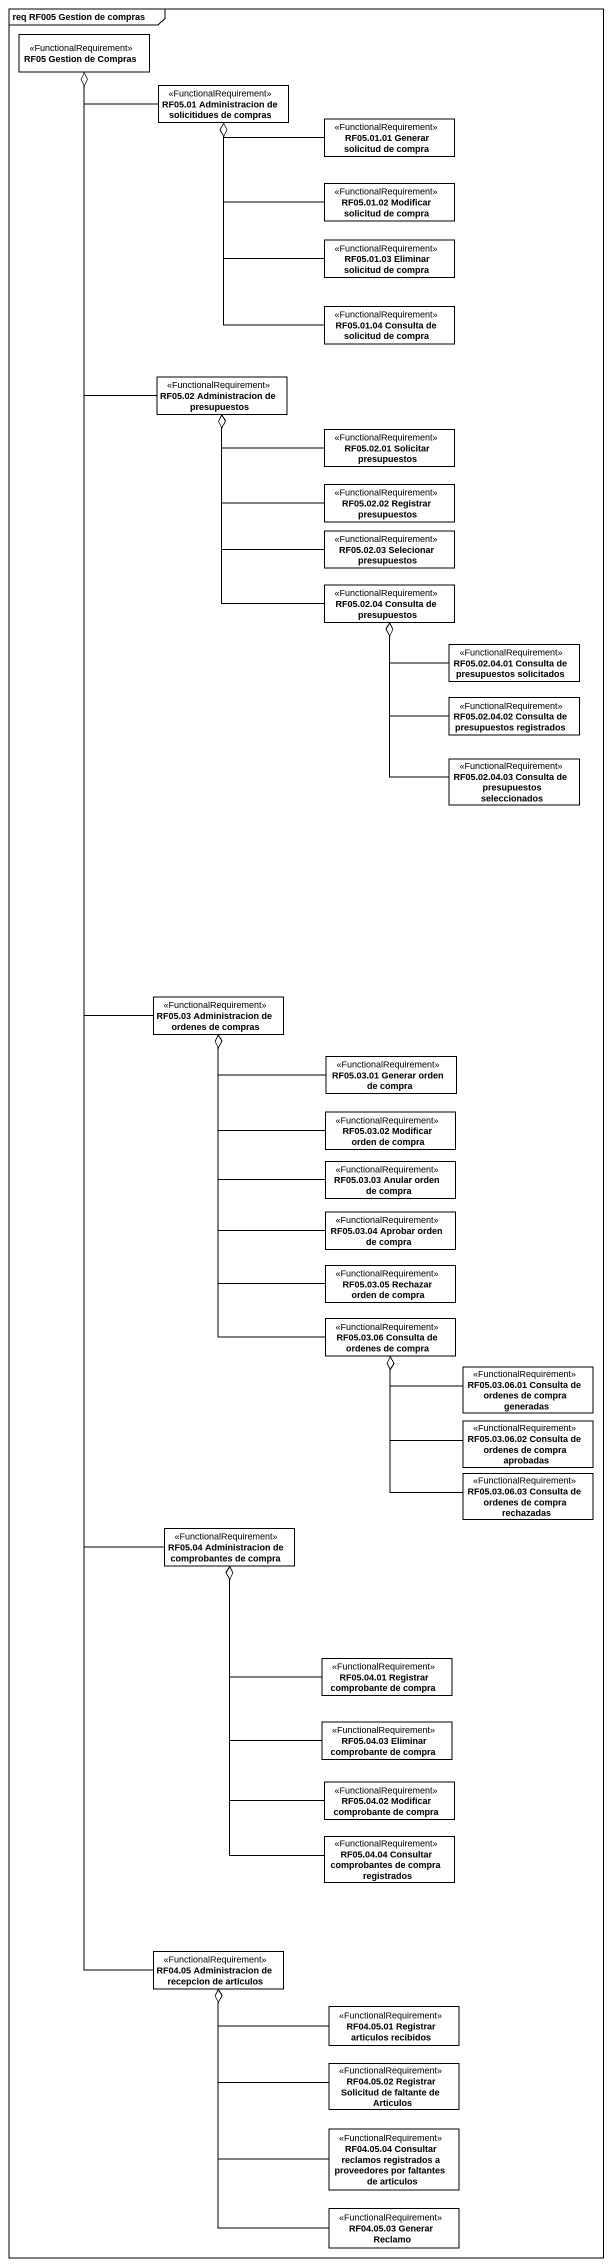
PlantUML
@startuml
mainframe req RF005 Gestion de compras
hide circle
hide empty members
class "RF05 Gestion de Compras" as RF05_Gestion_de_Compras <<FunctionalRequirement>>
class "RF05.01 Administracion de solicitidues de compras" as RF05_01_Administracion_de <<FunctionalRequirement>>
class "RF05.01.01 Generar solicitud de compra" as RF05_01_01_Generar <<FunctionalRequirement>>
class "RF05.01.02 Modificar solicitud de compra" as RF05_01_02_Modificar <<FunctionalRequirement>>
class "RF05.01.03 Eliminar solicitud de compra" as RF05_01_03_Eliminar <<FunctionalRequirement>>
class "RF05.01.04 Consulta de solicitud de compra" as RF05_01_04_Consulta_de <<FunctionalRequirement>>
class "RF05.02 Administracion de presupuestos" as RF05_02_Administracion_de <<FunctionalRequirement>>
class "RF05.02.01 Solicitar presupuestos" as RF05_02_01_Solicitar <<FunctionalRequirement>>
class "RF05.02.02 Registrar presupuestos" as RF05_02_02_Registrar <<FunctionalRequirement>>
class "RF05.02.03 Selecionar presupuestos" as RF05_02_03_Selecionar <<FunctionalRequirement>>
class "RF05.02.04 Consulta de presupuestos" as RF05_02_04_Consulta_de <<FunctionalRequirement>>
class "RF05.02.04.01 Consulta de presupuestos solicitados" as RF05_02_04_01_Consulta_de <<FunctionalRequirement>>
class "RF05.02.04.02 Consulta de presupuestos registrados" as RF05_02_04_02_Consulta_de <<FunctionalRequirement>>
class "RF05.02.04.03 Consulta de presupuestos seleccionados" as RF05_02_04_03_Consulta_de <<FunctionalRequirement>>
class "RF05.03 Administracion de ordenes de compras" as RF05_03_Administracion_de <<FunctionalRequirement>>
class "RF05.03.01 Generar orden de compra" as RF05_03_01_Generar_orden_de <<FunctionalRequirement>>
class "RF05.03.02 Modificar orden de compra" as RF05_03_02_Modificar_orden <<FunctionalRequirement>>
class "RF05.03.03 Anular orden de compra" as RF05_03_03_Anular_orden_de <<FunctionalRequirement>>
class "RF05.03.04 Aprobar orden de compra" as RF05_03_04_Aprobar_orden_de <<FunctionalRequirement>>
class "RF05.03.05 Rechazar orden de compra" as RF05_03_05_Rechazar_orden <<FunctionalRequirement>>
class "RF05.03.06 Consulta de ordenes de compra" as RF05_03_06_Consulta_de <<FunctionalRequirement>>
class "RF05.03.06.01 Consulta de ordenes de compra generadas" as RF05_03_06_01_Consulta_de <<FunctionalRequirement>>
class "RF05.03.06.02 Consulta de ordenes de compra aprobadas" as RF05_03_06_02_Consulta_de <<FunctionalRequirement>>
class "RF05.03.06.03 Consulta de ordenes de compra rechazadas" as RF05_03_06_03_Consulta_de <<FunctionalRequirement>>
class "RF05.04 Administracion de comprobantes de compra" as RF05_04_Administracion_de <<FunctionalRequirement>>
class "RF05.04.01 Registrar comprobante de compra" as RF05_04_01_Registrar <<FunctionalRequirement>>
class "RF05.04.03 Eliminar comprobante de compra" as RF05_04_03_Eliminar <<FunctionalRequirement>>
class "RF05.04.02 Modificar comprobante de compra" as RF05_04_02_Modificar <<FunctionalRequirement>>
class "RF05.04.04 Consultar comprobantes de compra registrados" as RF05_04_04_Consultar <<FunctionalRequirement>>
class "RF04.05 Administracion de recepcion de articulos" as RF04_05_Administracion_de <<FunctionalRequirement>>
class "RF04.05.01 Registrar articulos recibidos" as RF04_05_01_Registrar <<FunctionalRequirement>>
class "RF04.05.02 Registrar Solicitud de faltante de Articulos" as RF04_05_02_Registrar <<FunctionalRequirement>>
class "RF04.05.04 Consultar reclamos registrados a proveedores por faltantes de articulos" as RF04_05_04_Consultar <<FunctionalRequirement>>
class "RF04.05.03 Generar Reclamo" as RF04_05_03_Generar_Reclamo <<FunctionalRequirement>>
RF05_01_Administracion_de -left-o RF05_Gestion_de_Compras
RF05_01_01_Generar -left-o RF05_01_Administracion_de
RF05_01_02_Modificar -left-o RF05_01_Administracion_de
RF05_01_03_Eliminar -up-o RF05_01_Administracion_de
RF05_01_04_Consulta_de -up-o RF05_01_Administracion_de
RF05_02_Administracion_de -up-o RF05_Gestion_de_Compras
RF05_02_01_Solicitar -left-o RF05_02_Administracion_de
RF05_02_02_Registrar -up-o RF05_02_Administracion_de
RF05_02_03_Selecionar -up-o RF05_02_Administracion_de
RF05_02_04_Consulta_de -up-o RF05_02_Administracion_de
RF05_02_04_01_Consulta_de -left-o RF05_02_04_Consulta_de
RF05_02_04_02_Consulta_de -up-o RF05_02_04_Consulta_de
RF05_02_04_03_Consulta_de -up-o RF05_02_04_Consulta_de
RF05_03_Administracion_de -up-o RF05_Gestion_de_Compras
RF05_03_01_Generar_orden_de -left-o RF05_03_Administracion_de
RF05_03_02_Modificar_orden -up-o RF05_03_Administracion_de
RF05_03_03_Anular_orden_de -up-o RF05_03_Administracion_de
RF05_03_04_Aprobar_orden_de -up-o RF05_03_Administracion_de
RF05_03_05_Rechazar_orden -up-o RF05_03_Administracion_de
RF05_03_06_Consulta_de -up-o RF05_03_Administracion_de
RF05_03_06_01_Consulta_de -left-o RF05_03_06_Consulta_de
RF05_03_06_02_Consulta_de -up-o RF05_03_06_Consulta_de
RF05_03_06_03_Consulta_de -up-o RF05_03_06_Consulta_de
RF05_04_Administracion_de -up-o RF05_Gestion_de_Compras
RF05_04_01_Registrar -up-o RF05_04_Administracion_de
RF05_04_03_Eliminar -up-o RF05_04_Administracion_de
RF05_04_02_Modificar -up-o RF05_04_Administracion_de
RF05_04_04_Consultar -up-o RF05_04_Administracion_de
RF04_05_Administracion_de -up-o RF05_Gestion_de_Compras
RF04_05_01_Registrar -left-o RF04_05_Administracion_de
RF04_05_02_Registrar -up-o RF04_05_Administracion_de
RF04_05_04_Consultar -up-o RF04_05_Administracion_de
RF04_05_03_Generar_Reclamo -up-o RF04_05_Administracion_de
@enduml
